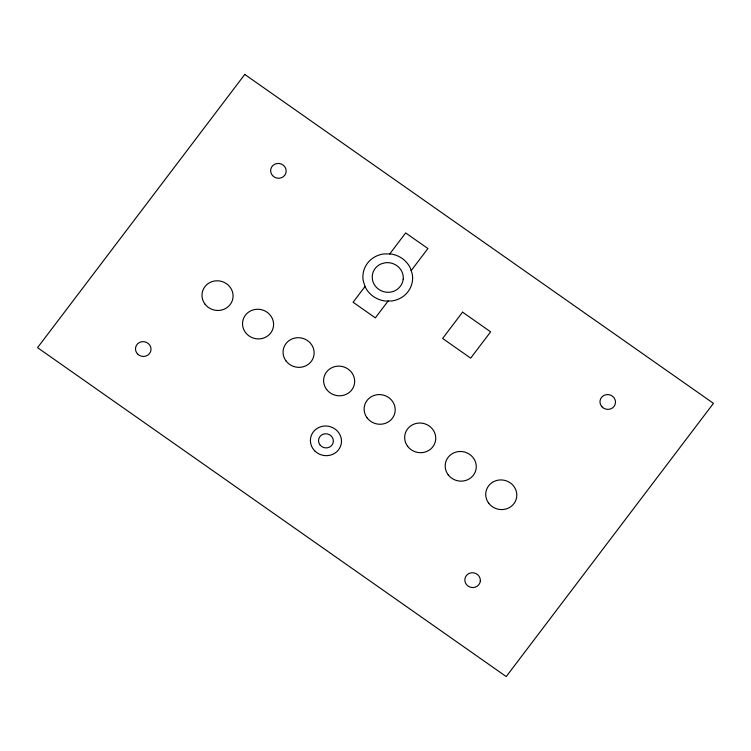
<?xml version="1.0" encoding="UTF-8"?>
<svg xmlns="http://www.w3.org/2000/svg" width="751" height="751" viewBox="0 0 751 751"><rect width="100%" height="100%" fill="white"/><g stroke="black" fill="none" stroke-linecap="round" stroke-linejoin="round"><path stroke-width="1.13" d="M365.033 286.497L353.083 302.249L375.34 317.87L388.136 301.001M389.76 253.894L405.662 232.932L427.929 248.543L411.173 270.632M480.349 580.795L479.964 582.692A7.792 7.397 13.7 0 1 468.295 586.231A7.792 7.397 13.7 0 1 467.451 574.477L469.14 573.435A7.792 7.397 13.7 0 1 480.349 580.795M403.221 279.222C402.611 284.469 399.044 289.022 394.219 291.097A15.593 14.795 13.7 0 1 372.421 279.579L372.28 275.701A15.593 14.795 13.7 0 1 381.283 263.826L385.169 262.775A15.593 14.795 13.7 0 1 403.221 279.222M244.779 74.433L37.55 347.657L506.221 676.567L713.45 403.343L244.779 74.433M462.569 312.153L442.621 338.457L470.67 358.143L490.628 331.839L462.569 312.153M390.098 253.885L383.611 253.96A24.943 23.666 13.7 0 0 363.231 280.846L365.136 286.807A24.943 23.666 13.7 0 0 385.404 301.029L391.891 300.954A24.943 23.666 13.7 0 0 412.271 274.077L410.365 268.116A24.943 23.666 13.7 0 0 390.098 253.885M137.424 353.805A7.792 7.397 13.7 0 0 150.622 351.562A7.792 7.397 13.7 0 0 141.723 341.724A7.792 7.397 13.7 0 0 137.424 353.805M272.575 175.612A7.792 7.397 13.7 0 0 285.774 173.378A7.792 7.397 13.7 0 0 276.866 163.54A7.792 7.397 13.7 0 0 272.575 175.612M601.917 406.742A7.792 7.397 13.7 0 0 615.107 404.498A7.792 7.397 13.7 0 0 606.207 394.66A7.792 7.397 13.7 0 0 601.917 406.742M204.976 304.089A15.593 14.795 13.7 0 0 231.749 301.968A15.593 14.795 13.7 0 0 215.866 280.846A15.593 14.795 13.7 0 0 204.976 304.089M245.511 332.543A15.593 14.795 13.7 0 0 272.275 330.412A15.593 14.795 13.7 0 0 256.401 309.299A15.593 14.795 13.7 0 0 245.511 332.543M286.047 360.987A15.593 14.795 13.7 0 0 312.81 358.856A15.593 14.795 13.7 0 0 296.936 337.743A15.593 14.795 13.7 0 0 286.047 360.987M326.582 389.431A15.593 14.795 13.7 0 0 353.345 387.3A15.593 14.795 13.7 0 0 337.471 366.188A15.593 14.795 13.7 0 0 326.582 389.431M367.108 417.875A15.593 14.795 13.7 0 0 393.881 415.744A15.593 14.795 13.7 0 0 378.006 394.632A15.593 14.795 13.7 0 0 367.108 417.875M407.643 446.319A15.593 14.795 13.7 0 0 434.416 444.188A15.593 14.795 13.7 0 0 418.532 423.076A15.593 14.795 13.7 0 0 407.643 446.319M448.178 474.773A15.593 14.795 13.7 0 0 474.951 472.642A15.593 14.795 13.7 0 0 459.068 451.529A15.593 14.795 13.7 0 0 448.178 474.773M488.713 503.217A15.593 14.795 13.7 0 0 515.486 501.086A15.593 14.795 13.7 0 0 499.603 479.973A15.593 14.795 13.7 0 0 488.713 503.217M315.185 451.295A15.593 14.795 13.7 0 0 341.038 444.714A15.593 14.795 13.7 0 0 321.606 426.493A15.593 14.795 13.7 0 0 315.185 451.295M320.217 445.221A7.454 7.069 13.7 0 0 332.909 443.465A7.454 7.069 13.7 0 0 324.714 433.815A7.454 7.069 13.7 0 0 320.217 445.221"/></g></svg>
